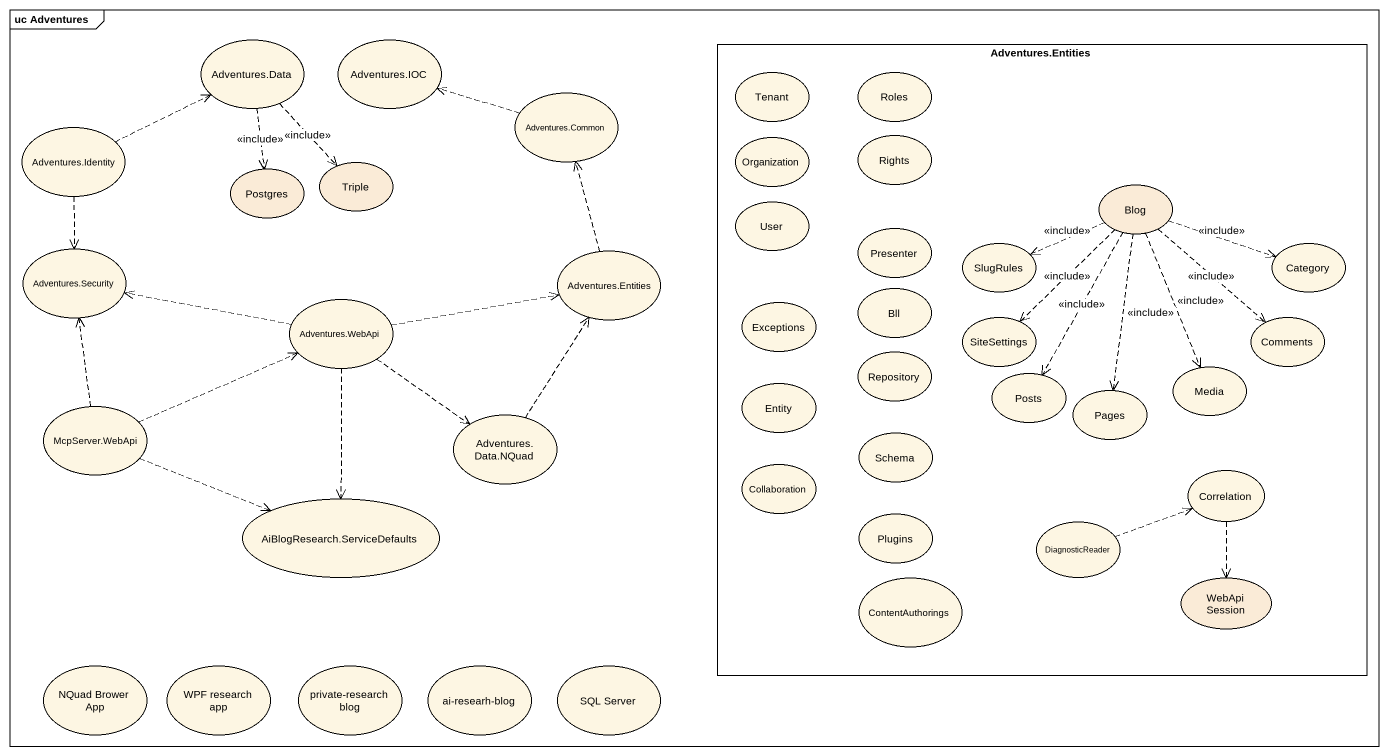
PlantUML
@startuml
mainframe uc Adventures
usecase "Adventures.Data" as Adventures_Data
usecase "Adventures.IOC" as Adventures_IOC
rectangle "Adventures.Entities" as Adventures_Entities {
  usecase Tenant
  usecase Roles
  usecase Rights
  usecase Organization
  usecase User
  usecase Blog #FAEBD7
  usecase Presenter
  usecase SlugRules
  usecase Category
  usecase Exceptions
  usecase Bll
  usecase Repository
  usecase SiteSettings
  usecase Comments
  usecase "Entity" as Entity_
  usecase Posts
  usecase Pages
  usecase Media
  usecase Schema
  usecase Collaboration
  usecase Correlation
  usecase Plugins
  usecase DiagnosticReader
  usecase ContentAuthorings
  usecase "WebApi Session" as WebApi_Session #FAEBD7
}
usecase "Adventures.Identity" as Adventures_Identity
usecase "Adventures.Common" as Adventures_Common
usecase Postgres #FAEBD7
usecase Triple #FAEBD7
usecase "Adventures.Security" as Adventures_Security
usecase "Adventures.Entities" as Adventures_Entities_2
usecase "Adventures.WebApi" as Adventures_WebApi
usecase "McpServer.WebApi" as McpServer_WebApi
usecase "Adventures.Data.NQuad" as Adventures_Data_NQuad
usecase "AiBlogResearch.ServiceDefaults" as AiBlogResearch
usecase "NQuad Brower App" as NQuad_Brower_App
usecase "WPF research app" as WPF_research_app
usecase "private-research blog" as private_research_blog
usecase "ai-researh-blog" as ai_researh_blog
usecase "SQL Server" as SQL_Server
Adventures_Data ..> Postgres : <<include>>
Adventures_Data ..> Triple : <<include>>
Adventures_Identity .right.> Adventures_Data
Adventures_Identity ..> Adventures_Security
Adventures_Common .left.> Adventures_IOC
Blog .left.> SlugRules : <<include>>
Blog .right.> Category : <<include>>
Blog ..> SiteSettings : <<include>>
Blog ..> Comments : <<include>>
Blog ..> Posts : <<include>>
Blog ..> Pages : <<include>>
Blog ..> Media : <<include>>
Adventures_Entities_2 .up.> Adventures_Common
Adventures_WebApi .left.> Adventures_Security
Adventures_WebApi .right.> Adventures_Entities_2
Adventures_WebApi ..> Adventures_Data_NQuad
Adventures_WebApi ..> AiBlogResearch
McpServer_WebApi .up.> Adventures_Security
McpServer_WebApi .right.> Adventures_WebApi
McpServer_WebApi .right.> AiBlogResearch
Adventures_Data_NQuad .up.> Adventures_Entities_2
Correlation ..> WebApi_Session
DiagnosticReader .right.> Correlation
@enduml
